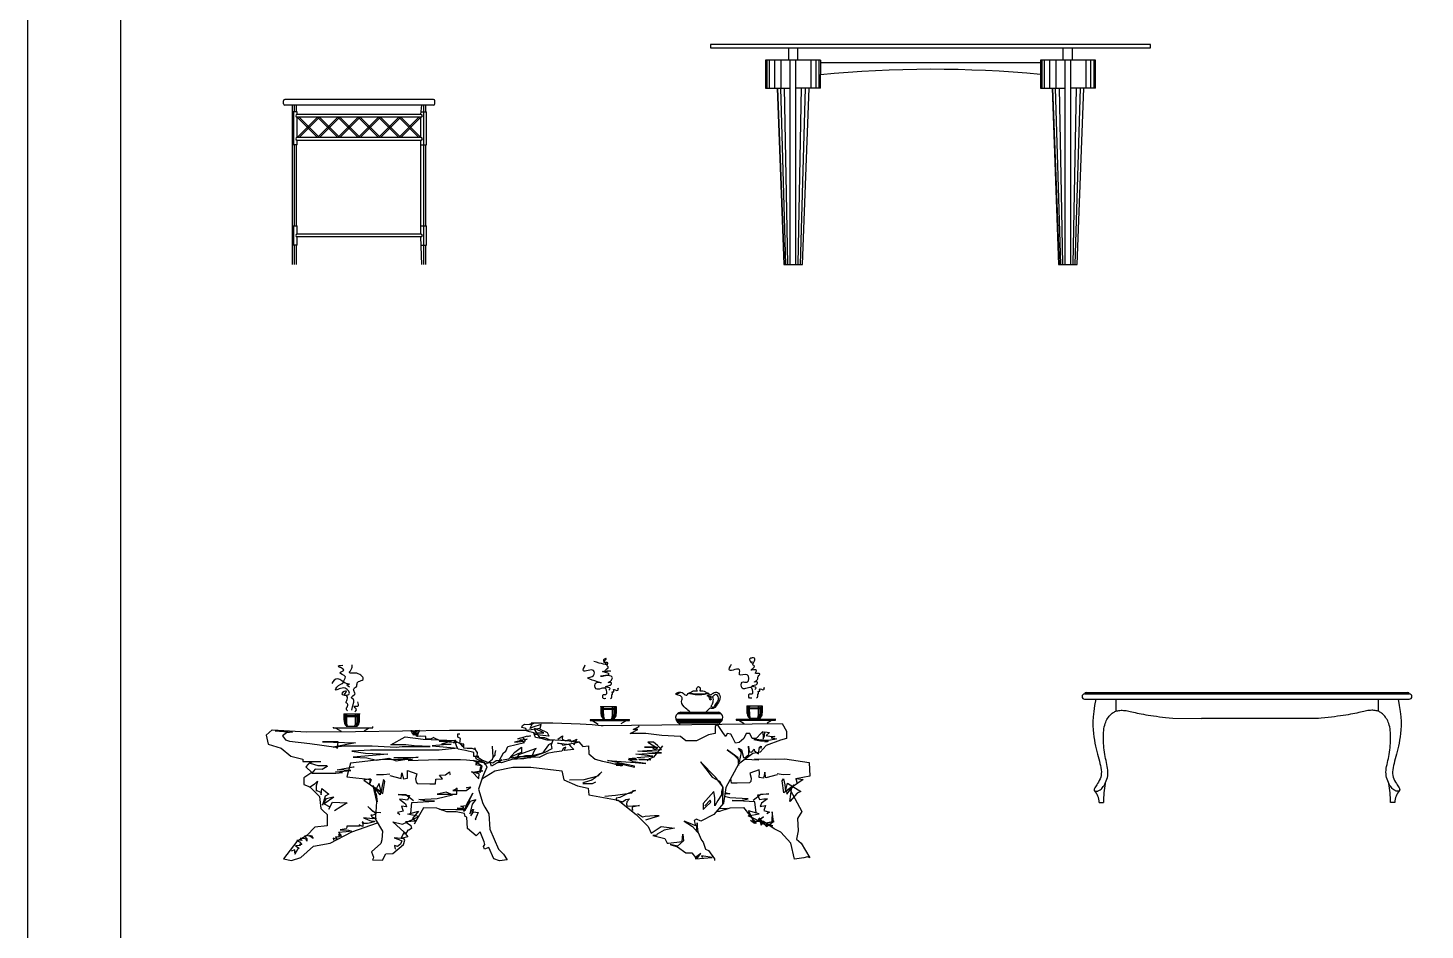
# Model space of a CAD drawing. Header units: inches. Extents: x 10 to 52.5, y 12.2 to 37.
# Drawn here: x 10 to 15.08, y 25.28 to 28.57 of the extents above; entities that cross this region are included whole.
import ezdxf

# ---------------------------------------------------------------- set-up
doc = ezdxf.new("R2010")
doc.units = ezdxf.units.IN
doc.header["$MEASUREMENT"] = 0
for name, color, linetype in [('02', 2, 'Continuous'), ('4', 4, 'Continuous'), ('kadrbm', 4, 'Continuous')]:
    doc.layers.add(name, color=color, linetype=linetype)

# ---------------------------------------------------------------- blocks, each defined once
blk = doc.blocks.new('kadrbm')
at = {"layer": 'kadrbm', "color": 4}
blk.add_lwpolyline([(0, 0), (0, 24.7972), (21, 24.7972), (21, 0), (0, 0)], close=True, dxfattribs=at)
blk.add_lwpolyline([(20.6631, 0.3257), (20.6631, 24.4603), (0.3369, 24.4603), (0.3369, 0.3257), (20.6631, 0.3257)], dxfattribs=at)

msp = doc.modelspace()

# ---------------------------------------------------------------- linework, layer by layer
at = {"layer": '02'}
for p, q in [((12.8021, 28.4489), (12.8021, 28.4936)), ((13.7681, 28.4489), (13.7681, 28.4936)), ((12.6912, 28.3473), (12.6912, 28.4489)), ((12.6993, 28.3473), (12.6993, 28.4489)), ((12.7189, 28.3473), (12.7189, 28.4489)), ((12.7417, 28.3473), (12.7417, 28.4489)), ((12.7751, 27.7056), (12.7751, 28.4489)), ((12.7951, 27.7056), (12.7951, 28.4489)), ((12.8509, 28.3473), (12.8509, 28.4489)), ((12.8688, 28.3473), (12.8688, 28.4489)), ((12.8802, 28.3473), (12.8802, 28.4489)), ((12.8851, 28.4489), (12.8851, 28.3981)), ((13.8851, 28.4489), (13.6851, 28.4489)), ((13.6912, 28.3473), (13.6912, 28.4489)), ((13.6993, 28.3473), (13.6993, 28.4489)), ((13.7189, 28.3473), (13.7189, 28.4489)), ((13.7417, 28.3473), (13.7417, 28.4489)), ((13.7751, 27.7056), (13.7751, 28.4489)), ((13.7951, 27.7056), (13.7951, 28.4489)), ((13.8509, 28.3473), (13.8509, 28.4489)), ((13.8688, 28.3473), (13.8688, 28.4489)), ((13.8802, 28.3473), (13.8802, 28.4489)), ((12.7539, 27.7056), (12.7299, 28.3473)), ((12.7586, 27.7056), (12.7401, 28.3473)), ((12.7661, 27.7062), (12.754, 28.3479)), ((12.8851, 28.3473), (12.7951, 28.3473)), ((12.8041, 27.7062), (12.8162, 28.3479)), ((12.8116, 27.7056), (12.8302, 28.3473)), ((13.7539, 27.7056), (13.7299, 28.3473)), ((13.7586, 27.7056), (13.7401, 28.3473)), ((13.7661, 27.7062), (13.754, 28.3479)), ((13.8851, 28.3473), (13.7951, 28.3473)), ((13.8041, 27.7062), (13.8162, 28.3479)), ((13.8116, 27.7056), (13.8302, 28.3473)), ((10.9686, 28.1412), (10.9686, 28.2612)), ((10.9716, 28.2612), (10.9716, 28.2856)), ((10.9786, 28.2612), (10.9786, 28.2856)), ((10.9816, 28.2512), (10.9816, 28.2612)), ((11.4316, 28.2512), (11.4346, 28.2856)), ((11.4316, 28.2612), (11.4516, 28.2612)), ((11.4416, 27.7056), (11.4416, 28.2856)), ((11.4316, 28.2512), (10.9816, 28.2512)), ((10.9816, 28.1672), (10.9816, 28.2412)), ((11.0554, 28.2412), (10.9816, 28.1674)), ((11.0554, 28.1674), (10.9816, 28.2412)), ((11.4316, 28.2412), (10.9816, 28.2412)), ((11.0627, 28.1674), (10.989, 28.2412)), ((11.0627, 28.2412), (10.989, 28.1674)), ((11.0554, 28.2412), (11.1291, 28.1674)), ((11.0554, 28.1674), (11.1291, 28.2412)), ((11.0627, 28.1674), (11.1365, 28.2412)), ((11.0627, 28.2412), (11.1365, 28.1674)), ((11.2029, 28.2412), (11.1291, 28.1674)), ((11.2029, 28.1674), (11.1291, 28.2412)), ((11.2103, 28.1674), (11.1365, 28.2412)), ((11.2103, 28.2412), (11.1365, 28.1674)), ((11.2029, 28.2412), (11.2767, 28.1674)), ((11.2029, 28.1674), (11.2767, 28.2412)), ((11.2103, 28.1674), (11.284, 28.2412)), ((11.2103, 28.2412), (11.284, 28.1674)), ((11.3504, 28.2412), (11.2767, 28.1674)), ((11.3504, 28.1674), (11.2767, 28.2412)), ((11.3578, 28.1674), (11.284, 28.2412)), ((11.3578, 28.2412), (11.284, 28.1674)), ((11.3504, 28.2412), (11.4242, 28.1674)), ((11.3504, 28.1674), (11.4242, 28.2412)), ((11.3578, 28.1674), (11.4316, 28.2412)), ((11.3578, 28.2412), (11.4316, 28.1674)), ((11.4316, 28.1672), (11.4316, 28.2412)), ((11.4316, 28.1672), (10.9816, 28.1672)), ((10.9816, 28.1412), (10.9816, 28.1572)), ((11.4316, 28.1572), (10.9816, 28.1572)), ((11.4316, 27.8156), (11.4316, 28.1572)), ((10.9716, 27.8456), (10.9716, 28.1412)), ((10.9786, 27.8456), (10.9786, 28.1412)), ((11.4316, 28.1412), (11.4516, 28.1412)), ((10.9686, 27.7756), (10.9686, 27.8456)), ((10.9816, 27.8156), (10.9816, 27.8456)), ((11.4316, 27.8156), (10.9816, 27.8156)), ((11.4316, 27.8056), (10.9816, 27.8056)), ((10.9816, 27.7756), (10.9816, 27.8056)), ((11.4316, 27.8456), (11.4516, 27.8456)), ((11.4346, 27.7056), (11.4316, 27.8056)), ((10.9716, 27.7056), (10.9716, 27.7756)), ((10.9786, 27.7056), (10.9786, 27.7756)), ((11.4316, 27.7756), (11.4516, 27.7756)), ((12.4128, 26.1457), (12.4215, 26.1437)), ((12.4215, 26.1437), (12.4408, 26.1422)), ((12.4408, 26.1422), (12.46, 26.1433)), ((12.46, 26.1433), (12.4699, 26.1451)), ((13.8458, 26.1424), (15.0268, 26.1424)), ((13.8458, 26.1234), (15.0268, 26.1234)), ((13.8508, 26.1474), (15.0218, 26.1474)), ((13.8868, 26.1235), (13.8822, 26.1)), ((13.9587, 26.1234), (13.9587, 26.0789)), ((14.9139, 26.1234), (14.9139, 26.0789)), ((14.9858, 26.1235), (14.9904, 26.1)), ((12.0851, 26.0967), (12.142, 26.0967)), ((12.3731, 26.0745), (12.5166, 26.0745)), ((12.6163, 26.099), (12.6732, 26.099)), ((13.8789, 26.0787), (13.8769, 26.0594)), ((13.8822, 26.1), (13.8789, 26.0787)), ((13.9464, 26.0721), (13.9495, 26.0743)), ((13.9495, 26.0743), (13.9527, 26.0761)), ((13.9527, 26.0761), (13.9559, 26.0778)), ((13.9559, 26.0778), (13.9593, 26.0792)), ((13.9593, 26.0792), (13.9629, 26.0803)), ((13.9629, 26.0803), (13.9665, 26.0813)), ((13.9665, 26.0813), (13.9704, 26.082)), ((13.9704, 26.082), (13.9743, 26.0825)), ((13.9743, 26.0825), (13.9785, 26.0827)), ((13.9785, 26.0827), (13.9827, 26.0828)), ((13.9827, 26.0828), (13.9872, 26.0826)), ((13.9872, 26.0826), (13.9918, 26.0822)), ((13.9918, 26.0822), (13.9965, 26.0815)), ((13.9965, 26.0815), (14.0014, 26.0807)), ((14.0014, 26.0807), (14.0064, 26.0796)), ((14.0064, 26.0796), (14.0118, 26.0784)), ((14.0118, 26.0784), (14.0174, 26.0771)), ((14.0174, 26.0771), (14.0233, 26.0756)), ((14.0233, 26.0756), (14.0296, 26.0742)), ((14.0296, 26.0742), (14.0363, 26.0726)), ((14.0363, 26.0726), (14.0435, 26.0711)), ((14.8363, 26.0726), (14.8291, 26.0711)), ((14.843, 26.0742), (14.8363, 26.0726)), ((14.8493, 26.0756), (14.843, 26.0742)), ((14.8552, 26.0771), (14.8493, 26.0756)), ((14.8608, 26.0784), (14.8552, 26.0771)), ((14.8662, 26.0796), (14.8608, 26.0784)), ((14.8712, 26.0807), (14.8662, 26.0796)), ((14.8761, 26.0815), (14.8712, 26.0807)), ((14.8809, 26.0822), (14.8761, 26.0815)), ((14.8854, 26.0826), (14.8809, 26.0822)), ((14.8899, 26.0828), (14.8854, 26.0826)), ((14.8941, 26.0827), (14.8899, 26.0828)), ((14.8983, 26.0825), (14.8941, 26.0827)), ((14.9022, 26.082), (14.8983, 26.0825)), ((14.9061, 26.0813), (14.9022, 26.082)), ((14.9097, 26.0803), (14.9061, 26.0813)), ((14.9133, 26.0792), (14.9097, 26.0803)), ((14.9167, 26.0778), (14.9133, 26.0792)), ((14.9199, 26.0761), (14.9167, 26.0778)), ((14.9231, 26.0743), (14.9199, 26.0761)), ((14.9262, 26.0721), (14.9231, 26.0743)), ((14.9904, 26.1), (14.9937, 26.0787)), ((14.9937, 26.0787), (14.9957, 26.0594)), ((11.1505, 26.0702), (11.2074, 26.0702)), ((11.1602, 26.0251), (11.1982, 26.0251)), ((11.1602, 26.0251), (11.1602, 26.0222)), ((11.1982, 26.0253), (11.1982, 26.0222)), ((12.0472, 26.0487), (12.1899, 26.0487)), ((12.0948, 26.0516), (12.0948, 26.0487)), ((12.1328, 26.0518), (12.1328, 26.0487)), ((12.359, 26.0507), (12.5283, 26.0507)), ((12.3611, 26.0453), (12.5259, 26.0453)), ((12.3647, 26.0417), (12.5233, 26.0417)), ((12.3664, 26.0715), (12.5206, 26.0715)), ((12.3718, 26.0373), (12.5172, 26.0373)), ((12.3724, 26.037), (12.3724, 26.0313)), ((12.5169, 26.037), (12.5169, 26.0336)), ((12.5785, 26.051), (12.7211, 26.051)), ((12.626, 26.0539), (12.626, 26.051)), ((12.626, 26.0539), (12.664, 26.0539)), ((12.664, 26.0541), (12.664, 26.051)), ((13.876, 26.042), (13.8759, 26.0261)), ((13.8759, 26.0261), (13.8766, 26.0116)), ((13.8769, 26.0594), (13.876, 26.042)), ((13.916, 26.0159), (13.9172, 26.0225)), ((13.9172, 26.0225), (13.9186, 26.0287)), ((13.9186, 26.0287), (13.9204, 26.0345)), ((13.9204, 26.0345), (13.9223, 26.0399)), ((13.9223, 26.0399), (13.9245, 26.0448)), ((13.9245, 26.0448), (13.9269, 26.0494)), ((13.9269, 26.0494), (13.9294, 26.0535)), ((13.9294, 26.0535), (13.9321, 26.0574)), ((13.9321, 26.0574), (13.9348, 26.0609)), ((13.9348, 26.0609), (13.9376, 26.0641)), ((13.9376, 26.0641), (13.9405, 26.0671)), ((13.9405, 26.0671), (13.9434, 26.0697)), ((13.9434, 26.0697), (13.9464, 26.0721)), ((14.0435, 26.0711), (14.0512, 26.0696)), ((14.0512, 26.0696), (14.0593, 26.0682)), ((14.0593, 26.0682), (14.068, 26.0668)), ((14.068, 26.0668), (14.0771, 26.0653)), ((14.0771, 26.0653), (14.0866, 26.0639)), ((14.0866, 26.0639), (14.0966, 26.0625)), ((14.0966, 26.0625), (14.1069, 26.0611)), ((14.1069, 26.0611), (14.1176, 26.0596)), ((14.1176, 26.0596), (14.1288, 26.0582)), ((14.1288, 26.0582), (14.1404, 26.0567)), ((14.1404, 26.0567), (14.1528, 26.0552)), ((14.1528, 26.0552), (14.1661, 26.0538)), ((14.1661, 26.0538), (14.2705, 26.0532)), ((14.6964, 26.0532), (14.2705, 26.0532)), ((14.7065, 26.0538), (14.6964, 26.0532)), ((14.7198, 26.0552), (14.7065, 26.0538)), ((14.7322, 26.0567), (14.7198, 26.0552)), ((14.7438, 26.0582), (14.7322, 26.0567)), ((14.755, 26.0596), (14.7438, 26.0582)), ((14.7657, 26.0611), (14.755, 26.0596)), ((14.7761, 26.0625), (14.7657, 26.0611)), ((14.786, 26.0639), (14.7761, 26.0625)), ((14.7955, 26.0653), (14.786, 26.0639)), ((14.8046, 26.0668), (14.7955, 26.0653)), ((14.8133, 26.0682), (14.8046, 26.0668)), ((14.8214, 26.0696), (14.8133, 26.0682)), ((14.8291, 26.0711), (14.8214, 26.0696)), ((14.9292, 26.0697), (14.9262, 26.0721)), ((14.9321, 26.0671), (14.9292, 26.0697)), ((14.935, 26.0641), (14.9321, 26.0671)), ((14.9378, 26.0609), (14.935, 26.0641)), ((14.9405, 26.0574), (14.9378, 26.0609)), ((14.9432, 26.0535), (14.9405, 26.0574)), ((14.9457, 26.0494), (14.9432, 26.0535)), ((14.9481, 26.0448), (14.9457, 26.0494)), ((14.9503, 26.0399), (14.9481, 26.0448)), ((14.9523, 26.0345), (14.9503, 26.0399)), ((14.954, 26.0287), (14.9523, 26.0345)), ((14.9554, 26.0225), (14.954, 26.0287)), ((14.9566, 26.0159), (14.9554, 26.0225)), ((14.9957, 26.0594), (14.9966, 26.042)), ((14.9967, 26.0261), (14.996, 26.0116)), ((14.9966, 26.042), (14.9967, 26.0261)), ((13.8766, 26.0116), (13.8778, 25.9982)), ((13.8778, 25.9982), (13.8794, 25.9857)), ((13.8794, 25.9857), (13.8812, 25.974)), ((13.8812, 25.974), (13.8832, 25.9629)), ((13.9138, 25.9864), (13.914, 25.9941)), ((13.9138, 25.9785), (13.9138, 25.9864)), ((13.914, 25.9705), (13.9138, 25.9785)), ((13.914, 25.9941), (13.9145, 26.0017)), ((13.9145, 26.0017), (13.9151, 26.0089)), ((13.9151, 26.0089), (13.916, 26.0159)), ((14.9575, 26.0089), (14.9566, 26.0159)), ((14.9581, 26.0017), (14.9575, 26.0089)), ((14.9586, 25.9941), (14.9581, 26.0017)), ((14.9588, 25.9864), (14.9586, 25.9941)), ((14.9586, 25.9705), (14.9588, 25.9785)), ((14.9588, 25.9785), (14.9588, 25.9864)), ((14.9914, 25.974), (14.9894, 25.9629)), ((14.9932, 25.9857), (14.9914, 25.974)), ((14.9948, 25.9982), (14.9932, 25.9857)), ((14.996, 26.0116), (14.9948, 25.9982)), ((13.8832, 25.9629), (13.8854, 25.9524)), ((13.8854, 25.9524), (13.8876, 25.9423)), ((13.8876, 25.9423), (13.8899, 25.9328)), ((13.8899, 25.9328), (13.8923, 25.9236)), ((13.8923, 25.9236), (13.8947, 25.9147)), ((13.9144, 25.9625), (13.914, 25.9705)), ((13.915, 25.9544), (13.9144, 25.9625)), ((13.9158, 25.9464), (13.915, 25.9544)), ((13.9167, 25.9383), (13.9158, 25.9464)), ((13.9177, 25.9304), (13.9167, 25.9383)), ((13.919, 25.9225), (13.9177, 25.9304)), ((13.9203, 25.9147), (13.919, 25.9225)), ((14.9523, 25.9147), (14.9536, 25.9225)), ((14.9536, 25.9225), (14.9549, 25.9304)), ((14.9549, 25.9304), (14.9559, 25.9383)), ((14.9559, 25.9383), (14.9569, 25.9464)), ((14.9569, 25.9464), (14.9576, 25.9544)), ((14.9576, 25.9544), (14.9582, 25.9625)), ((14.9582, 25.9625), (14.9586, 25.9705)), ((14.9803, 25.9236), (14.9779, 25.9147)), ((14.9827, 25.9328), (14.9803, 25.9236)), ((14.985, 25.9423), (14.9827, 25.9328)), ((14.9872, 25.9524), (14.985, 25.9423)), ((14.9894, 25.9629), (14.9872, 25.9524)), ((13.8947, 25.9147), (13.897, 25.9062)), ((13.897, 25.9062), (13.8993, 25.8978)), ((13.8993, 25.8978), (13.9014, 25.8896)), ((13.9014, 25.8896), (13.9033, 25.8817)), ((13.9033, 25.8817), (13.9049, 25.874)), ((13.9049, 25.874), (13.906, 25.8665)), ((13.9218, 25.9072), (13.9203, 25.9147)), ((13.9235, 25.8997), (13.9218, 25.9072)), ((13.9251, 25.8925), (13.9235, 25.8997)), ((13.9267, 25.8854), (13.9251, 25.8925)), ((13.9282, 25.8784), (13.9267, 25.8854)), ((13.9294, 25.8716), (13.9282, 25.8784)), ((13.9302, 25.8648), (13.9294, 25.8716)), ((14.9424, 25.8648), (14.9432, 25.8716)), ((14.9432, 25.8716), (14.9444, 25.8784)), ((14.9444, 25.8784), (14.9459, 25.8854)), ((14.9459, 25.8854), (14.9475, 25.8925)), ((14.9475, 25.8925), (14.9491, 25.8997)), ((14.9491, 25.8997), (14.9508, 25.9072)), ((14.9508, 25.9072), (14.9523, 25.9147)), ((14.9677, 25.874), (14.9666, 25.8665)), ((14.9693, 25.8817), (14.9677, 25.874)), ((14.9712, 25.8896), (14.9693, 25.8817)), ((14.9733, 25.8978), (14.9712, 25.8896)), ((14.9756, 25.9062), (14.9733, 25.8978)), ((14.9779, 25.9147), (14.9756, 25.9062)), ((13.8961, 25.8216), (13.893, 25.8166)), ((13.8991, 25.8271), (13.8961, 25.8216)), ((13.9018, 25.8329), (13.8991, 25.8271)), ((13.9041, 25.8391), (13.9018, 25.8329)), ((13.9056, 25.8456), (13.9041, 25.8391)), ((13.9064, 25.8523), (13.9056, 25.8456)), ((13.906, 25.8665), (13.9065, 25.8593)), ((13.9065, 25.8593), (13.9064, 25.8523)), ((13.9193, 25.8144), (13.922, 25.8198)), ((13.922, 25.8198), (13.9244, 25.8256)), ((13.9244, 25.8256), (13.9266, 25.8318)), ((13.9266, 25.8318), (13.9284, 25.8382)), ((13.9284, 25.8382), (13.9297, 25.8447)), ((13.9297, 25.8447), (13.9304, 25.8514)), ((13.9306, 25.858), (13.9302, 25.8648)), ((13.9304, 25.8514), (13.9306, 25.858)), ((14.942, 25.858), (14.9424, 25.8648)), ((14.9422, 25.8514), (14.942, 25.858)), ((14.9429, 25.8447), (14.9422, 25.8514)), ((14.9442, 25.8382), (14.9429, 25.8447)), ((14.946, 25.8318), (14.9442, 25.8382)), ((14.9482, 25.8256), (14.946, 25.8318)), ((14.9506, 25.8198), (14.9482, 25.8256)), ((14.9533, 25.8144), (14.9506, 25.8198)), ((14.9666, 25.8665), (14.9661, 25.8593)), ((14.9661, 25.8593), (14.9662, 25.8523)), ((14.9662, 25.8523), (14.967, 25.8456)), ((14.967, 25.8456), (14.9686, 25.8391)), ((14.9686, 25.8391), (14.9708, 25.8329)), ((14.9708, 25.8329), (14.9735, 25.8271)), ((14.9735, 25.8271), (14.9765, 25.8216)), ((14.9765, 25.8216), (14.9796, 25.8166)), ((13.881, 25.7962), (13.8806, 25.7944)), ((13.8806, 25.7944), (13.8806, 25.793)), ((13.8806, 25.793), (13.8809, 25.7918)), ((13.8809, 25.7918), (13.8815, 25.7908)), ((13.8817, 25.7984), (13.881, 25.7962)), ((13.8815, 25.7908), (13.8822, 25.79)), ((13.883, 25.8011), (13.8817, 25.7984)), ((13.8822, 25.79), (13.8831, 25.7893)), ((13.8848, 25.8042), (13.883, 25.8011)), ((13.8831, 25.7893), (13.8841, 25.7887)), ((13.8841, 25.7887), (13.8853, 25.7883)), ((13.8872, 25.8078), (13.8848, 25.8042)), ((13.8853, 25.7883), (13.8866, 25.788)), ((13.8866, 25.788), (13.8881, 25.7879)), ((13.89, 25.812), (13.8872, 25.8078)), ((13.8881, 25.7879), (13.8897, 25.788)), ((13.8897, 25.788), (13.8915, 25.7883)), ((13.893, 25.8166), (13.89, 25.812)), ((13.8915, 25.7883), (13.8934, 25.7888)), ((13.8934, 25.7888), (13.8955, 25.7895)), ((13.8955, 25.7895), (13.8978, 25.7905)), ((13.8978, 25.7905), (13.9002, 25.7918)), ((13.9002, 25.7918), (13.9027, 25.7935)), ((13.9027, 25.7935), (13.9053, 25.7957)), ((13.9053, 25.7957), (13.908, 25.7983)), ((13.908, 25.7983), (13.9108, 25.8014)), ((13.9108, 25.8014), (13.9136, 25.8052)), ((13.9136, 25.8052), (13.9165, 25.8095)), ((13.9165, 25.8095), (13.9193, 25.8144)), ((14.9561, 25.8095), (14.9533, 25.8144)), ((14.959, 25.8052), (14.9561, 25.8095)), ((14.9618, 25.8014), (14.959, 25.8052)), ((14.9646, 25.7983), (14.9618, 25.8014)), ((14.9673, 25.7957), (14.9646, 25.7983)), ((14.9699, 25.7935), (14.9673, 25.7957)), ((14.9724, 25.7918), (14.9699, 25.7935)), ((14.9748, 25.7905), (14.9724, 25.7918)), ((14.9771, 25.7895), (14.9748, 25.7905)), ((14.9792, 25.7888), (14.9771, 25.7895)), ((14.9811, 25.7883), (14.9792, 25.7888)), ((14.9796, 25.8166), (14.9826, 25.812)), ((14.9829, 25.788), (14.9811, 25.7883)), ((14.9826, 25.812), (14.9854, 25.8078)), ((14.9845, 25.7879), (14.9829, 25.788)), ((14.986, 25.788), (14.9845, 25.7879)), ((14.9854, 25.8078), (14.9878, 25.8042)), ((14.9873, 25.7883), (14.986, 25.788)), ((14.9885, 25.7887), (14.9873, 25.7883)), ((14.9878, 25.8042), (14.9896, 25.8011)), ((14.9895, 25.7893), (14.9885, 25.7887)), ((14.9904, 25.79), (14.9895, 25.7893)), ((14.9896, 25.8011), (14.9909, 25.7984)), ((14.9911, 25.7908), (14.9904, 25.79)), ((14.9909, 25.7984), (14.9916, 25.7962)), ((14.9917, 25.7918), (14.9911, 25.7908)), ((14.9916, 25.7962), (14.992, 25.7944)), ((14.992, 25.793), (14.9917, 25.7918)), ((14.992, 25.7944), (14.992, 25.793)), ((13.8984, 25.7474), (13.9143, 25.7474)), ((14.9742, 25.7474), (14.9583, 25.7474))]:
    msp.add_line(p, q, dxfattribs=at)
for points in [[(12.476, 26.1377), (12.4816, 26.136), (12.4849, 26.1324), (12.4857, 26.1285), (12.4806, 26.1275), (12.4787, 26.1324), (12.4729, 26.136), (12.4767, 26.1377)], [(12.4813, 26.1249), (12.4847, 26.1254), (12.4869, 26.1246), (12.4869, 26.1215), (12.4837, 26.12), (12.4813, 26.1242)], [(12.3766, 26.0758), (12.5146, 26.0758)], [(11.1121, 26.0217), (11.1121, 26.0186), (11.2558, 26.0186), (11.2558, 26.0233)], [(12.0467, 26.0482), (12.0467, 26.0451), (12.1904, 26.0451), (12.1904, 26.0497)], [(12.057, 26.0446), (12.076, 26.0328)], [(12.175, 26.0436), (12.1591, 26.0333)], [(12.5779, 26.0505), (12.5779, 26.0474), (12.7217, 26.0474), (12.7217, 26.052)], [(12.5882, 26.0469), (12.6072, 26.0351)], [(12.7063, 26.0459), (12.6903, 26.0356)], [(10.8899, 26.0112), (10.868, 25.992), (10.8762, 25.9592), (10.9227, 25.9455), (10.9583, 25.9154), (11.0021, 25.9045), (11.0021, 25.8963), (11.0678, 25.8963)], [(11.1224, 26.0181), (11.1414, 26.0063)], [(11.2404, 26.0171), (11.2245, 26.0068)], [(12.6484, 25.9778), (12.6713, 26.0022), (12.6745, 26.0055), (12.6762, 25.9794), (12.6811, 25.9892), (12.6827, 26.0038), (12.699, 26.0022), (12.6876, 25.9908), (12.7071, 25.9876), (12.7186, 25.9876), (12.7055, 25.9827), (12.7251, 25.9794), (12.7169, 25.9761), (12.6957, 25.9729), (12.6419, 25.9761), (12.6664, 25.9713), (12.6957, 25.9713), (12.6908, 25.968), (12.6827, 25.9664)], [(12.3103, 25.9535), (12.2774, 25.9121), (12.2624, 25.9057), (12.2538, 25.8992)], [(11.0295, 25.8963), (11.013, 25.8772), (11.0349, 25.8566), (11.0048, 25.8375), (11.0048, 25.8129), (11.0267, 25.8047), (11.0623, 25.7691), (11.0678, 25.7254), (11.076, 25.7172), (11.0897, 25.7035), (11.0897, 25.6625), (11.0459, 25.657), (11.0158, 25.6269), (10.9802, 25.6051), (10.9309, 25.5422), (10.961, 25.5367), (10.9939, 25.5476), (11.0404, 25.5886), (11.1006, 25.5996), (11.18, 25.6406), (11.2739, 25.6728)], [(11.4003, 25.9041), (11.3243, 25.9026), (11.2902, 25.9041), (11.1755, 25.8902), (11.1615, 25.8406), (11.2499, 25.8313), (11.2453, 25.8158), (11.2484, 25.8329), (11.2236, 25.8282), (11.2933, 25.7802), (11.2995, 25.8236), (11.2949, 25.8313), (11.2902, 25.8096), (11.2871, 25.7864), (11.2794, 25.8158), (11.2608, 25.7848), (11.2685, 25.7786), (11.2716, 25.7492), (11.2639, 25.8019), (11.284, 25.7879), (11.2825, 25.7755), (11.2561, 25.8096), (11.2701, 25.7508), (11.267, 25.712), (11.2654, 25.6872), (11.2918, 25.6423), (11.2887, 25.6113), (11.2856, 25.5974), (11.2515, 25.5679), (11.2592, 25.5478), (11.2577, 25.5431), (11.2546, 25.5385), (11.2918, 25.5369), (11.3042, 25.5602), (11.329, 25.5617), (11.3677, 25.5943), (11.3724, 25.6098), (11.3693, 25.616), (11.36, 25.616), (11.3709, 25.6392), (11.329, 25.6764), (11.3646, 25.6686), (11.4236, 25.6965), (11.3833, 25.7043), (11.422, 25.7151), (11.4003, 25.6888), (11.4143, 25.6795), (11.3755, 25.6764), (11.3941, 25.664), (11.3972, 25.6531), (11.3879, 25.6469), (11.3833, 25.6469), (11.3755, 25.6315), (11.3709, 25.6392), (11.3833, 25.6222), (11.36, 25.616), (11.3336, 25.6191), (11.3507, 25.6129), (11.3615, 25.6082), (11.3569, 25.5958), (11.346, 25.5865), (11.3352, 25.5912), (11.3367, 25.5819), (11.3383, 25.5772)], [(11.3848, 25.8995), (11.4949, 25.9041), (11.5755, 25.9041), (11.5972, 25.9026), (11.6453, 25.8979), (11.6468, 25.8979), (11.6298, 25.8855), (11.6515, 25.8824), (11.6468, 25.8731), (11.6453, 25.8623), (11.6561, 25.8623), (11.6205, 25.8561), (11.6391, 25.836), (11.6422, 25.8344), (11.6437, 25.8515), (11.6158, 25.8592), (11.6484, 25.8577), (11.6546, 25.8793), (11.622, 25.8995), (11.6639, 25.8917), (11.6716, 25.8762), (11.6592, 25.8484), (11.6546, 25.836), (11.6406, 25.7957), (11.6561, 25.743), (11.6639, 25.7306), (11.6778, 25.7058), (11.6825, 25.65), (11.7135, 25.5772), (11.7321, 25.5586), (11.7445, 25.5385), (11.7166, 25.5354), (11.6964, 25.5416), (11.6778, 25.5834), (11.6623, 25.5772), (11.6592, 25.5865), (11.6639, 25.5943), (11.6608, 25.6036), (11.6468, 25.6408), (11.6329, 25.6253), (11.6003, 25.6531), (11.5988, 25.6934), (11.5926, 25.6965), (11.5895, 25.7074), (11.56, 25.7136), (11.5259, 25.7136), (11.4995, 25.7229), (11.5585, 25.7213), (11.5895, 25.7213), (11.5631, 25.726), (11.5833, 25.726), (11.5879, 25.7291), (11.5771, 25.7337), (11.5957, 25.7368), (11.6205, 25.7817), (11.5864, 25.7151), (11.5926, 25.7198), (11.6112, 25.7523), (11.6313, 25.7585), (11.6174, 25.7415), (11.6096, 25.7058), (11.6174, 25.7213), (11.622, 25.7213), (11.6127, 25.6981), (11.622, 25.7136), (11.6391, 25.7105), (11.6282, 25.6857), (11.6329, 25.6872)], [(12.2148, 25.906), (12.1881, 25.9078), (12.2105, 25.9101)], [(12.66, 25.9016), (12.6097, 25.9037)], [(12.6445, 25.9063), (12.7205, 25.9047), (12.7546, 25.9063), (12.8442, 25.8923), (12.8464, 25.8427), (12.7949, 25.8334), (12.7996, 25.818), (12.7965, 25.835), (12.8213, 25.8304), (12.7515, 25.7823), (12.7453, 25.8257), (12.7499, 25.8334), (12.7546, 25.8118), (12.7577, 25.7885), (12.7654, 25.818), (12.8129, 25.787), (12.7995, 25.7808), (12.7732, 25.7513), (12.781, 25.804), (12.7608, 25.7901), (12.7623, 25.7777), (12.7887, 25.8118), (12.7747, 25.7939), (12.8174, 25.7142), (12.8017, 25.6894), (12.8039, 25.6444), (12.7972, 25.6134), (12.8151, 25.5995), (12.8464, 25.5453), (12.8375, 25.5499), (12.8241, 25.5453), (12.7903, 25.5406), (12.7771, 25.5995), (12.7406, 25.6397), (12.7158, 25.6509), (12.6771, 25.6777), (12.6724, 25.6785), (12.6755, 25.6708), (12.6848, 25.6665), (12.674, 25.6708), (12.7158, 25.6785), (12.6802, 25.6708), (12.6213, 25.6987), (12.6616, 25.7064), (12.6228, 25.7173), (12.6445, 25.6708), (12.6306, 25.6816), (12.6693, 25.6785), (12.6507, 25.6785), (12.6771, 25.6956), (12.6569, 25.6785), (12.6616, 25.6889), (12.6693, 25.6643), (12.674, 25.6708), (12.6616, 25.6911), (12.6848, 25.6665), (12.7112, 25.662), (12.6941, 25.6688), (12.6833, 25.6643), (12.6879, 25.6598), (12.7145, 25.6777), (12.7096, 25.7134), (12.7081, 25.6777), (12.7065, 25.6777)], [(11.3182, 25.8504), (11.2955, 25.8473), (11.2698, 25.8483)], [(11.3182, 25.8453), (11.3593, 25.835), (11.3624, 25.8555), (11.3676, 25.8339), (11.383, 25.836), (11.382, 25.8535), (11.383, 25.8638), (11.417, 25.8514), (11.4118, 25.8339), (11.4139, 25.8216), (11.418, 25.8165), (11.4633, 25.8154), (11.4839, 25.8154), (11.486, 25.8319), (11.5096, 25.8329), (11.4993, 25.8463), (11.521, 25.8483), (11.5354, 25.8586), (11.5364, 25.8494), (11.5385, 25.8504)], [(12.7267, 25.8525), (12.7493, 25.8495), (12.775, 25.8505)], [(11.5073, 25.7198), (11.4887, 25.726), (11.4406, 25.7275), (11.4065, 25.6686)], [(12.5068, 25.7157), (12.5189, 25.7157), (12.5453, 25.725), (12.5142, 25.7242)], [(12.5375, 25.7219), (12.5561, 25.7281), (12.6042, 25.7296), (12.6507, 25.6708)], [(12.4325, 25.645), (12.4375, 25.6493)]]:
    msp.add_lwpolyline(points, dxfattribs=at)
for centre, radius, start, end in [((10.9816, 28.2462), 0.005, 90, 270), ((11.4316, 28.2462), 0.005, 270, 90), ((10.9816, 28.1622), 0.005, 90, 270), ((11.4316, 28.1622), 0.005, 270, 90), ((10.9816, 27.8106), 0.005, 90, 270), ((11.4316, 27.8106), 0.005, 270, 90), ((13.8458, 26.1329), 0.0095, 90, 270), ((13.8508, 26.1424), 0.005, 90, 180), ((15.0218, 26.1424), 0.005, 0, 90), ((15.0268, 26.1329), 0.0095, 270, 90), ((12.3779, 26.0556), 0.0202, 93.5768, 251.02), ((12.5081, 26.0555), 0.0213, 296.9834, 72.2943), ((13.8311, 25.7462), 0.0673, 1.0389, 41.4303), ((14.2975, 25.7486), 0.3832, 169.7625, 180.1794), ((14.5751, 25.7486), 0.3832, 359.8206, 10.2375), ((15.0415, 25.7462), 0.0673, 138.5697, 178.9611)]:
    msp.add_arc(centre, radius, start, end, dxfattribs=at)
at = {"layer": '02', "end_tangent": (0.966123, 0.258084)}
msp.add_spline([(11.1723, 26.1664), (11.1633, 26.1761), (11.1716, 26.1775), (11.1509, 26.1857), (11.1564, 26.205), (11.1364, 26.2195), (11.1509, 26.2292), (11.1302, 26.243), (11.1468, 26.2471)], degree=3, dxfattribs=at)
at = {"layer": '02'}
for points in [[(11.18, 26.083), (11.1862, 26.1092), (11.1855, 26.1223), (11.1786, 26.1285), (11.1917, 26.143), (11.1869, 26.1548), (11.1897, 26.1644), (11.1966, 26.1686), (11.2, 26.1823), (11.2048, 26.1872), (11.2207, 26.1949), (11.198, 26.2175), (11.171, 26.2203), (11.18, 26.2362), (11.1807, 26.2479)], [(12.1039, 26.1252), (12.0955, 26.1252), (12.0955, 26.1404), (12.1039, 26.1404), (12.1039, 26.1607), (12.0689, 26.1607), (12.0689, 26.1832), (12.087, 26.1832), (12.0384, 26.201), (12.0593, 26.2097), (12.0593, 26.2272), (12.0227, 26.2261), (12.0294, 26.2487)], [(12.1146, 26.1556), (12.1197, 26.1624), (12.1028, 26.1675), (12.118, 26.1737), (12.1231, 26.1765), (12.1248, 26.1832), (12.1135, 26.1832), (12.1242, 26.1928), (12.1271, 26.2035), (12.0849, 26.2064), (12.1163, 26.2154), (12.0916, 26.2245), (12.1209, 26.2255), (12.1011, 26.2261), (12.113, 26.2413), (12.1084, 26.2447), (12.1113, 26.256), (12.097, 26.2577), (12.1056, 26.2712), (12.096, 26.2661), (12.1039, 26.2537), (12.0607, 26.2607)], [(12.6351, 26.1275), (12.6267, 26.1275), (12.6267, 26.1427), (12.6351, 26.1427), (12.6351, 26.163), (12.6002, 26.163), (12.6002, 26.1856), (12.6182, 26.1856), (12.6182, 26.2121), (12.5906, 26.2121), (12.5906, 26.2295), (12.5539, 26.2284), (12.5607, 26.251)], [(12.6459, 26.1579), (12.6509, 26.1647), (12.634, 26.1698), (12.6493, 26.176), (12.6543, 26.1788), (12.656, 26.1856), (12.6447, 26.1856), (12.6555, 26.1951), (12.6583, 26.2058), (12.6645, 26.216), (12.6476, 26.2177), (12.6521, 26.2261), (12.6521, 26.2278), (12.6323, 26.2284), (12.6442, 26.2436), (12.6397, 26.247), (12.6425, 26.2583), (12.6447, 26.2729), (12.6368, 26.2735), (12.6272, 26.2684), (12.6351, 26.256), (12.6357, 26.2611)], [(11.1641, 26.0803), (11.1607, 26.092), (11.1627, 26.0947), (11.1641, 26.1065), (11.1593, 26.1099), (11.1614, 26.1182), (11.1621, 26.1341), (11.1524, 26.1417), (11.1558, 26.1444), (11.16, 26.152), (11.1433, 26.1441), (11.1687, 26.1403), (11.156, 26.1631), (11.1211, 26.1568), (11.1395, 26.1784), (11.149, 26.1822), (11.1293, 26.1968), (11.1071, 26.1803)], [(12.1209, 26.1263), (12.1259, 26.1319), (12.1259, 26.1398), (12.1282, 26.141), (12.1271, 26.1494), (12.1327, 26.15), (12.1316, 26.1579), (12.1479, 26.1562), (12.1485, 26.1596), (12.1474, 26.1618), (12.1513, 26.1629)], [(12.4108, 26.0761), (12.3943, 26.0904), (12.3798, 26.1149), (12.381, 26.1311), (12.3588, 26.1429), (12.363, 26.1461), (12.3694, 26.1482), (12.3853, 26.145), (12.3991, 26.1376), (12.4039, 26.1434), (12.4174, 26.1422), (12.4288, 26.1408), (12.4482, 26.1403), (12.4675, 26.1426), (12.4758, 26.1432), (12.4857, 26.1394), (12.4948, 26.1452), (12.5102, 26.1476), (12.5194, 26.1319), (12.5094, 26.1047), (12.489, 26.0892), (12.4858, 26.0903), (12.4841, 26.0911), (12.4782, 26.0864), (12.4682, 26.0756)], [(12.3587, 26.1424), (12.3659, 26.1437), (12.3741, 26.1474)], [(12.4065, 26.1451), (12.4072, 26.1463), (12.4109, 26.1471), (12.4161, 26.1498), (12.4334, 26.1534), (12.4369, 26.1536), (12.4363, 26.1545), (12.4358, 26.1654), (12.4414, 26.1689), (12.4469, 26.1641), (12.4456, 26.1542), (12.4454, 26.1532), (12.4463, 26.1529), (12.4487, 26.1536), (12.4567, 26.1532), (12.4667, 26.1502), (12.4727, 26.1462), (12.4759, 26.1451), (12.4761, 26.144), (12.4752, 26.1431)], [(12.4896, 26.1316), (12.4958, 26.1358), (12.5029, 26.1413), (12.513, 26.1277), (12.5009, 26.1014), (12.4919, 26.0933), (12.487, 26.0979), (12.4869, 26.0965), (12.4885, 26.1002), (12.4909, 26.1042), (12.4948, 26.1167), (12.4945, 26.1274), (12.4912, 26.133)], [(12.6521, 26.1286), (12.6572, 26.1342), (12.6572, 26.1421), (12.6594, 26.1433), (12.6583, 26.1517), (12.6639, 26.1523), (12.6628, 26.1602), (12.6792, 26.1585), (12.6797, 26.1619), (12.6786, 26.1641), (12.6825, 26.1653)], [(11.1904, 26.0775), (11.1966, 26.0844), (11.1897, 26.0975), (11.2014, 26.0982), (11.2014, 26.1141)], [(12.0851, 26.0967), (12.0861, 26.0762), (12.0892, 26.0588), (12.0948, 26.0516)], [(12.0878, 26.0967), (12.0882, 26.0811), (12.0898, 26.062), (12.0943, 26.0541), (12.0956, 26.0523)], [(12.0907, 26.0941), (12.0911, 26.0703), (12.0921, 26.0634), (12.0969, 26.0523)], [(12.0948, 26.0949), (12.0948, 26.0732), (12.0958, 26.062), (12.0982, 26.0523)], [(12.1265, 26.0955), (12.127, 26.0796), (12.1266, 26.0613), (12.1253, 26.0544), (12.1239, 26.0517)], [(12.1323, 26.0962), (12.1326, 26.0682), (12.1318, 26.0608), (12.1297, 26.0546), (12.1279, 26.0519)], [(12.1372, 26.0958), (12.1374, 26.0745), (12.1372, 26.0668), (12.1361, 26.0607), (12.1331, 26.0559), (12.1297, 26.0517)], [(12.1403, 26.0958), (12.14, 26.0763), (12.139, 26.0639), (12.1332, 26.0538), (12.1313, 26.0515)], [(12.142, 26.097), (12.1412, 26.0765), (12.1384, 26.059), (12.1328, 26.0518)], [(12.6163, 26.099), (12.6173, 26.0785), (12.6204, 26.0611), (12.626, 26.0539)], [(12.619, 26.099), (12.6195, 26.0834), (12.6211, 26.0643), (12.6256, 26.0564), (12.6268, 26.0546)], [(12.6219, 26.0964), (12.6224, 26.0726), (12.6233, 26.0657), (12.6281, 26.0546)], [(12.626, 26.0972), (12.626, 26.0755), (12.627, 26.0643), (12.6294, 26.0546)], [(12.6577, 26.0978), (12.6582, 26.0819), (12.6578, 26.0636), (12.6566, 26.0567), (12.6551, 26.054)], [(12.6635, 26.0985), (12.6638, 26.0705), (12.663, 26.0632), (12.6609, 26.0569), (12.6591, 26.0542)], [(12.6684, 26.0981), (12.6686, 26.0768), (12.6684, 26.0691), (12.6673, 26.063), (12.6643, 26.0582), (12.6609, 26.054)], [(12.6715, 26.0981), (12.6712, 26.0786), (12.6702, 26.0662), (12.6644, 26.0561), (12.6625, 26.0538)], [(12.6732, 26.0993), (12.6725, 26.0788), (12.6696, 26.0613), (12.664, 26.0541)], [(11.1505, 26.0702), (11.1515, 26.0497), (11.1546, 26.0323), (11.1602, 26.0251)], [(11.1532, 26.0702), (11.1536, 26.0546), (11.1552, 26.0355), (11.1597, 26.0276), (11.161, 26.0259)], [(11.156, 26.0676), (11.1565, 26.0439), (11.1575, 26.037), (11.1623, 26.0259)], [(11.1602, 26.0684), (11.1602, 26.0467), (11.1612, 26.0355), (11.1636, 26.0259)], [(11.1919, 26.0691), (11.1923, 26.0532), (11.192, 26.0349), (11.1907, 26.028), (11.1893, 26.0252)], [(11.1976, 26.0697), (11.198, 26.0418), (11.1972, 26.0344), (11.1951, 26.0281), (11.1933, 26.0254)], [(11.2026, 26.0694), (11.2028, 26.048), (11.2026, 26.0403), (11.2015, 26.0342), (11.1985, 26.0294), (11.1951, 26.0252)], [(11.2057, 26.0694), (11.2054, 26.0498), (11.2044, 26.0374), (11.1986, 26.0273), (11.1967, 26.0251)], [(11.2074, 26.0706), (11.2066, 26.05), (11.2038, 26.0326), (11.1982, 26.0253)]]:
    msp.add_spline(points, degree=3, dxfattribs=at)
at = {"layer": '4'}
for p, q in [((12.8851, 28.4405), (13.6851, 28.4405)), ((10.9316, 28.2906), (10.9316, 28.3006)), ((11.4766, 28.3056), (10.9366, 28.3056)), ((11.4766, 28.2856), (10.9366, 28.2856)), ((10.9816, 28.2612), (10.9616, 28.2612)), ((10.9646, 27.7056), (10.9646, 28.2856)), ((11.4486, 28.2612), (11.4486, 28.2856)), ((11.4516, 28.1412), (11.4516, 28.2612)), ((11.4816, 28.2906), (11.4816, 28.3006)), ((10.9816, 28.1412), (10.9616, 28.1412)), ((11.4486, 27.8456), (11.4486, 28.1412)), ((10.9616, 27.8456), (10.9816, 27.8456)), ((11.4516, 27.7756), (11.4516, 27.8456)), ((10.9816, 27.7756), (10.9616, 27.7756)), ((11.4486, 27.7056), (11.4486, 27.7756)), ((12.0854, 26.0901), (12.1417, 26.0899)), ((12.0856, 26.087), (12.1416, 26.087)), ((12.6167, 26.0924), (12.6729, 26.0922)), ((12.6168, 26.0893), (12.6728, 26.0893)), ((11.1508, 26.0636), (11.2071, 26.0635)), ((11.151, 26.0605), (11.207, 26.0605))]:
    msp.add_line(p, q, dxfattribs=at)
for points in [[(14.0851, 28.4936), (14.0851, 28.5056), (12.4851, 28.5056), (12.4851, 28.4936), (14.0851, 28.4936)], [(12.7681, 28.4936), (12.7681, 28.4489)], [(13.8021, 28.4489), (13.8021, 28.4936)], [(12.8851, 28.4489), (12.6851, 28.4489), (12.6851, 28.3473), (12.7751, 28.3473)], [(13.6851, 28.4489), (13.6851, 28.3473), (13.7751, 28.3473)], [(13.8851, 28.3473), (13.8851, 28.4489)], [(12.7271, 28.3473), (12.7511, 27.7056), (12.8191, 27.7056), (12.8431, 28.3473)], [(13.7271, 28.3473), (13.7511, 27.7056), (13.8191, 27.7056), (13.8431, 28.3473)], [(10.8916, 26.0119), (11.0153, 26.0041), (11.1937, 26.0056), (11.5349, 26.0103), (11.8151, 26.0103), (11.8652, 26.0182), (11.8683, 26.0307), (11.8386, 26.0213), (11.8292, 26.0166), (11.8308, 26.0229), (11.8386, 26.0369), (11.9106, 26.0369), (12.0107, 26.0338), (12.0546, 26.0307), (12.0874, 26.0275), (12.0937, 26.0275)], [(11.9068, 25.9583), (11.912, 25.9735), (11.8901, 25.9735), (11.8687, 25.9802), (11.8487, 25.984), (11.8439, 25.993), (11.8415, 26.0011), (11.8168, 26.0068), (11.8134, 26.0168), (11.7987, 26.0206), (11.8006, 26.0278), (11.8082, 26.0321), (11.8339, 26.0316), (11.842, 26.0359), (11.8353, 26.0373), (11.8325, 26.0335), (11.8248, 26.0316)], [(12.0884, 26.0276), (12.7453, 26.0353), (12.7617, 26.007), (12.7617, 25.9797), (12.7398, 25.9742), (12.6878, 25.9551), (12.6659, 25.9305), (12.6386, 25.925), (12.5866, 25.8867), (12.54, 25.8019), (12.5318, 25.7445), (12.4963, 25.7035), (12.4497, 25.6789), (12.4333, 25.6871), (12.4251, 25.6816), (12.4306, 25.6625), (12.4169, 25.6679), (12.3895, 25.6789), (12.4196, 25.6597), (12.4388, 25.6379), (12.4333, 25.6433), (12.436, 25.6734), (12.436, 25.6597), (12.4388, 25.6406), (12.4525, 25.6105), (12.4579, 25.6023), (12.4662, 25.5777), (12.4771, 25.5722), (12.499, 25.5422), (12.499, 25.5367)], [(12.6522, 25.9797), (12.6358, 25.9797), (12.6276, 25.9988), (12.6139, 25.9988), (12.6057, 25.9797), (12.5893, 25.966), (12.5756, 25.9633), (12.5647, 25.9852), (12.5592, 25.9961), (12.5455, 25.9988), (12.54, 25.9879), (12.5318, 25.9988), (12.5099, 26.0316), (12.5017, 26.0234), (12.5017, 25.9988), (12.4771, 25.9934), (12.4333, 25.9715), (12.395, 25.9715), (12.3758, 25.9879), (12.3074, 25.9906), (12.25, 25.9988), (12.1925, 25.9988), (12.2199, 26.0125), (12.2034, 26.0125), (12.2253, 26.0234), (12.2226, 26.0262)], [(10.9008, 26.0084), (10.9638, 26.003), (10.9419, 26.0002), (10.9282, 25.9893), (10.9392, 25.9756), (10.9528, 25.9701), (11.0267, 25.9619), (11.1225, 25.9483), (11.128, 25.9455), (11.1307, 25.9674), (11.0732, 25.9674), (11.1937, 25.9647), (11.1116, 25.9483), (11.1526, 25.9537), (11.2539, 25.9537), (11.3414, 25.9483), (11.3633, 25.951), (11.4646, 25.951), (11.4071, 25.9537), (11.377, 25.9565), (11.3223, 25.9565), (11.3743, 25.9865), (11.4399, 25.9783), (11.5549, 25.9729), (11.4974, 25.9701), (11.5412, 25.9701), (11.5056, 25.9592), (11.5412, 25.9592), (11.4728, 25.9537), (11.5658, 25.9455), (11.4974, 25.9373), (11.2484, 25.9373), (11.18, 25.9346), (11.2128, 25.9291), (11.2292, 25.9264), (11.3113, 25.9237), (11.1854, 25.9127), (11.2347, 25.91), (11.2703, 25.9018), (11.315, 25.9088), (11.3414, 25.899), (11.3797, 25.9045), (11.3852, 25.91), (11.3332, 25.91), (11.4208, 25.9127), (11.3584, 25.9041), (11.3476, 25.9041)], [(11.5773, 25.9601), (11.5612, 25.9675), (11.5598, 25.9642), (11.5578, 25.9722), (11.5571, 25.9742), (11.5504, 25.9642), (11.5531, 25.9655), (11.5356, 25.9662), (11.543, 25.9702), (11.5289, 25.9695), (11.5269, 25.9722), (11.5014, 25.9716), (11.4778, 25.9823), (11.4785, 25.9843), (11.4664, 25.9776), (11.4489, 25.9776), (11.4489, 25.9877), (11.4314, 25.9883), (11.42, 25.9877), (11.4194, 25.9904), (11.4241, 26.0038), (11.4261, 26.0051), (11.4267, 26.0098), (11.4133, 26.0078), (11.4106, 26.0078), (11.3965, 26.0072), (11.416, 26.0065), (11.4093, 26.0065), (11.4194, 26.0045), (11.3985, 25.9991), (11.4187, 25.9991), (11.4167, 25.9984), (11.4214, 25.9951), (11.4073, 25.9924), (11.4019, 25.9944), (11.4113, 25.9944), (11.4146, 25.9904), (11.4187, 25.989), (11.4187, 25.9957), (11.4079, 25.9957), (11.4039, 25.9964), (11.3978, 26.0018), (11.3945, 26.0092), (11.3992, 26.0092)], [(11.6277, 25.9402), (11.6177, 25.944), (11.6, 25.944), (11.5872, 25.945), (11.5872, 25.9592), (11.5753, 25.9602), (11.5748, 25.9631), (11.5834, 25.9497), (11.5734, 25.9621), (11.5748, 25.9807), (11.5658, 25.9849), (11.5662, 25.9973), (11.5724, 25.9973)], [(11.8625, 26.0153), (11.8902, 26.0022), (11.8951, 25.9924), (11.8967, 25.9892), (11.8429, 25.9941), (11.8478, 26.0006), (11.8788, 26.0006), (11.8462, 26.0169), (11.8429, 26.0136), (11.8625, 25.9843), (11.8804, 25.9843), (11.8984, 25.9761), (11.9603, 25.9729), (12.0092, 25.9664), (11.9473, 25.955), (11.9457, 25.9599), (11.9277, 25.9631), (11.944, 25.9615), (11.9701, 25.9582), (11.975, 25.9517), (11.988, 25.9403), (11.9522, 25.937), (11.9587, 25.9484), (11.9505, 25.9452), (11.944, 25.9338), (11.9163, 25.9305), (11.8902, 25.9256), (11.8609, 25.911), (11.8446, 25.9126), (11.8364, 25.9126), (11.8054, 25.9061), (11.7956, 25.9061), (11.7696, 25.9045), (11.8299, 25.911), (11.8364, 25.9159), (11.8446, 25.9175), (11.8119, 25.9175), (11.7696, 25.9061), (11.7239, 25.8914), (11.7125, 25.893), (11.7255, 25.9028), (11.7076, 25.8898), (11.688, 25.88), (11.6831, 25.893), (11.6636, 25.8882)], [(11.6835, 25.8943), (11.6929, 25.8916), (11.705, 25.9004), (11.7171, 25.9017), (11.7319, 25.9279), (11.74, 25.9339), (11.7474, 25.9507), (11.8079, 25.9655), (11.8045, 25.9662), (11.7917, 25.9749), (11.8173, 25.9776), (11.7716, 25.9662), (11.8065, 25.9702), (11.8119, 25.9716), (11.8038, 25.9843), (11.7843, 25.9789), (11.8153, 25.9883), (11.8301, 25.9897), (11.818, 25.9863)], [(11.9298, 25.9777), (11.9465, 25.9896), (11.9454, 25.9783), (11.9573, 25.9718), (11.9718, 25.9761), (11.9793, 25.967), (11.9826, 25.9707), (11.9982, 25.9772), (11.9879, 25.9573), (11.9933, 25.9697), (12.0052, 25.9686), (12.0208, 25.9514), (12.0407, 25.9535), (12.0417, 25.9245), (12.0654, 25.9051), (12.0923, 25.8971), (12.1214, 25.8917), (12.1612, 25.8804), (12.1413, 25.8831), (12.166, 25.8815), (12.1391, 25.8885), (12.1478, 25.8906), (12.208, 25.8756), (12.2086, 25.8793), (12.1095, 25.9003), (12.2107, 25.8928), (12.25, 25.8895), (12.2032, 25.8949), (12.187, 25.9041), (12.2175, 25.9035)], [(11.6424, 25.9142), (11.6244, 25.9142), (11.6244, 25.9289), (11.5934, 25.937), (11.5674, 25.9419), (11.5625, 25.9501), (11.5559, 25.968)], [(11.6261, 25.9468), (11.6309, 25.9354), (11.6358, 25.9289), (11.6342, 25.9142), (11.6554, 25.9012), (11.6717, 25.8947), (11.6733, 25.8898), (11.6913, 25.9045), (11.6945, 25.9126), (11.6913, 25.9517)], [(11.6949, 25.9124), (11.701, 25.9192), (11.701, 25.9259), (11.7037, 25.9366)], [(11.7288, 25.9028), (11.7516, 25.9061), (11.7728, 25.9305), (11.7924, 25.9452), (11.7973, 25.9484), (11.7973, 25.9289), (11.7842, 25.924), (11.763, 25.9142), (11.7581, 25.9093), (11.7859, 25.9142), (11.8397, 25.9142), (11.8837, 25.9305), (11.9082, 25.9436), (11.9049, 25.9615), (11.8951, 25.9566), (11.8739, 25.9273), (11.8462, 25.9191), (11.8364, 25.9175), (11.8462, 25.9387), (11.8511, 25.9436), (11.7859, 25.9207), (11.7826, 25.9142)], [(12.217, 25.9107), (12.2747, 25.9164), (12.2134, 25.9234), (12.306, 25.9277), (12.2199, 25.9336), (12.306, 25.9396), (12.292, 25.9541), (12.2774, 25.967), (12.2564, 25.967), (12.278, 25.9535), (12.2866, 25.9487), (12.2446, 25.9482), (12.293, 25.9471), (12.2834, 25.9385), (12.2753, 25.9444)], [(12.5881, 25.8816), (12.5848, 25.9093), (12.5457, 25.9387), (12.5685, 25.9224), (12.5848, 25.9045), (12.5897, 25.8947), (12.5979, 25.9289), (12.5865, 25.9452), (12.5979, 25.9387), (12.6044, 25.911), (12.6093, 25.9093), (12.624, 25.9224), (12.624, 25.9354), (12.6224, 25.9517), (12.6256, 25.9322), (12.6289, 25.9322), (12.6338, 25.9305), (12.6435, 25.9419), (12.6435, 25.937), (12.6599, 25.924), (12.6631, 25.9484), (12.6696, 25.9517), (12.668, 25.9436)], [(11.0342, 25.8939), (11.0283, 25.8903), (11.0569, 25.882), (11.0892, 25.882), (11.0904, 25.8784), (11.0725, 25.8677), (11.0462, 25.8688), (11.0342, 25.8545), (11.1215, 25.8545), (11.1466, 25.8569), (11.1203, 25.8593), (11.1513, 25.8617), (11.1764, 25.8641), (11.1262, 25.8665), (11.1848, 25.8772), (11.1884, 25.8772)], [(11.6636, 25.8849), (11.6636, 25.8914), (11.6326, 25.9061), (11.6309, 25.9142)], [(11.6535, 25.8328), (11.6999, 25.8621), (11.7656, 25.8758), (11.8313, 25.8758), (11.9435, 25.8621), (11.9517, 25.8293), (12.0009, 25.8074), (12.0392, 25.7992), (12.042, 25.7746), (12.1487, 25.7555), (12.2144, 25.7035), (12.2582, 25.6597), (12.2691, 25.6351), (12.3047, 25.6597), (12.354, 25.6543), (12.3156, 25.6461), (12.291, 25.6324), (12.2883, 25.6269), (12.2746, 25.6269), (12.3184, 25.616), (12.3266, 25.5996), (12.3321, 25.5996), (12.3813, 25.6051), (12.3841, 25.6324), (12.3868, 25.6078), (12.3649, 25.5886), (12.3375, 25.5941), (12.3649, 25.5859), (12.395, 25.564), (12.4169, 25.564), (12.4306, 25.5476), (12.4388, 25.5476), (12.4497, 25.5613), (12.4306, 25.5476), (12.4306, 25.5422), (12.4908, 25.5476), (12.4525, 25.5531), (12.4552, 25.5476)], [(12.2248, 25.9033), (12.2677, 25.9025), (12.2224, 25.9055)], [(12.5294, 25.7431), (12.531, 25.8034), (12.5033, 25.8393), (12.4479, 25.8947), (12.4903, 25.8393), (12.518, 25.8246), (12.5294, 25.8034), (12.5245, 25.7855), (12.5245, 25.7757), (12.5115, 25.7545), (12.5001, 25.735), (12.5001, 25.7643), (12.4968, 25.7871), (12.4577, 25.7431), (12.4577, 25.722), (12.4658, 25.7285), (12.4854, 25.748), (12.4838, 25.7562), (12.4642, 25.735)], [(11.0259, 25.8032), (11.0462, 25.8163), (11.0546, 25.8247), (11.0498, 25.808), (11.0498, 25.7889)], [(11.9717, 25.8295), (12.0256, 25.8311), (12.0761, 25.8442), (12.0891, 25.8588), (12.0663, 25.8376), (12.0533, 25.8279), (12.0256, 25.8197), (12.0207, 25.8165), (12.0549, 25.8165), (12.0679, 25.823)], [(12.7267, 25.8474), (12.6855, 25.8371), (12.6824, 25.8577), (12.6772, 25.8361), (12.6618, 25.8381), (12.6628, 25.8556), (12.6618, 25.8659), (12.6278, 25.8536), (12.633, 25.8361), (12.6309, 25.8237), (12.6268, 25.8186), (12.5815, 25.8176), (12.5609, 25.8176), (12.5589, 25.834), (12.5577, 25.8341)], [(11.0498, 25.7924), (11.0665, 25.7853), (11.0689, 25.7745), (11.0713, 25.7984), (11.0964, 25.7781), (11.0832, 25.7698), (11.0737, 25.7375), (11.088, 25.7614), (11.1071, 25.7662), (11.1143, 25.7662), (11.0796, 25.7423), (11.1, 25.7315), (11.0964, 25.7232), (11.1095, 25.7483), (11.1633, 25.7459), (11.1167, 25.7172)], [(11.4046, 25.7537), (11.3768, 25.7753), (11.348, 25.7763), (11.3892, 25.7722), (11.382, 25.7558), (11.3655, 25.7578), (11.3532, 25.7589), (11.3748, 25.7424), (11.3789, 25.7311), (11.3604, 25.7342), (11.3665, 25.7156), (11.346, 25.7105), (11.3552, 25.7033)], [(11.3941, 25.7074), (11.3988, 25.7477), (11.4809, 25.7523), (11.4499, 25.7523), (11.4236, 25.7585), (11.4902, 25.7616), (11.546, 25.7755), (11.5228, 25.7848), (11.4902, 25.7771), (11.5616, 25.7771), (11.5631, 25.7988), (11.5569, 25.7941), (11.5476, 25.791), (11.5957, 25.791), (11.6127, 25.8034), (11.5972, 25.8003), (11.6003, 25.8019)], [(12.1006, 25.7708), (12.1397, 25.7741), (12.1984, 25.7822), (12.2049, 25.7904), (12.2114, 25.7904), (12.1788, 25.7774), (12.1544, 25.766), (12.1413, 25.7627), (12.1413, 25.7562), (12.1446, 25.7562), (12.1642, 25.7497), (12.1772, 25.7578), (12.1902, 25.7611), (12.1805, 25.7497), (12.1788, 25.7415), (12.1821, 25.7334), (12.2212, 25.7366), (12.2261, 25.7366), (12.2, 25.7301), (12.2, 25.7203), (12.2033, 25.7203)], [(12.6507, 25.7095), (12.6461, 25.7498), (12.5639, 25.7544), (12.5949, 25.7544), (12.6213, 25.7606), (12.5546, 25.7637), (12.5353, 25.7686)], [(12.5374, 25.7833), (12.5546, 25.7792), (12.5368, 25.7792)], [(12.6402, 25.7558), (12.668, 25.7774), (12.6968, 25.7785), (12.6556, 25.7744), (12.6628, 25.7579), (12.6793, 25.76), (12.6917, 25.761), (12.67, 25.7445), (12.6659, 25.7332), (12.6845, 25.7363), (12.6783, 25.7178), (12.6989, 25.7126), (12.6896, 25.7054)], [(11.2851, 25.7101), (11.2672, 25.7112), (11.2565, 25.7148), (11.2386, 25.7327), (11.2613, 25.7124), (11.2672, 25.7053), (11.2529, 25.6993), (11.2493, 25.7029), (11.2541, 25.6933), (11.2601, 25.6921), (11.2696, 25.6898), (11.2565, 25.6874), (11.2457, 25.6886), (11.223, 25.691), (11.2517, 25.679), (11.2624, 25.679), (11.2624, 25.6766), (11.2433, 25.6718), (11.2374, 25.6707), (11.2254, 25.6707), (11.2218, 25.6742), (11.2182, 25.6766), (11.2206, 25.6695), (11.2206, 25.6599), (11.2158, 25.6611), (11.2063, 25.6659), (11.2075, 25.6611), (11.1621, 25.6611), (11.1621, 25.6563), (11.1597, 25.6516), (11.137, 25.648), (11.1681, 25.6468), (11.1788, 25.6432), (11.1704, 25.642), (11.1597, 25.6408), (11.131, 25.6384), (11.1394, 25.6277), (11.1394, 25.6229), (11.1322, 25.6324), (11.1322, 25.6205), (11.1203, 25.6217), (11.125, 25.6145), (11.1215, 25.6133), (11.1119, 25.6169), (11.1131, 25.6098)], [(12.2489, 25.6845), (12.2767, 25.6926), (12.2979, 25.6991), (12.2816, 25.6991), (12.2473, 25.6959), (12.2375, 25.6943), (12.2196, 25.7057)], [(11.0247, 25.6289), (11.033, 25.6253), (11.039, 25.6157), (11.0295, 25.6229), (11.0175, 25.6265), (11.008, 25.6241), (11.0163, 25.6145), (11.0163, 25.6062), (11.0139, 25.6133), (11.0056, 25.6157), (10.9924, 25.6157), (10.9996, 25.6086), (10.9888, 25.6098), (10.9805, 25.6086), (10.99, 25.6038), (10.9984, 25.5942), (10.99, 25.5942), (10.9936, 25.5907), (10.9745, 25.5895), (10.9888, 25.5811), (10.9829, 25.5763), (10.9721, 25.5596), (10.9781, 25.5692), (10.9721, 25.5644), (10.9721, 25.5751), (10.959, 25.5704)]]:
    msp.add_lwpolyline(points, dxfattribs=at)
msp.add_lwpolyline([(12.8851, 28.3473), (12.8851, 28.3974, -0.047835), (13.6851, 28.3981)], format="xyb", dxfattribs=at)
for centre, start, end in [((10.9366, 28.3006), 90, 180), ((10.9366, 28.2906), 180, 270), ((11.4766, 28.3006), 0, 90), ((11.4766, 28.2906), 270, 0)]:
    msp.add_arc(centre, 0.005, start, end, dxfattribs=at)

# ---------------------------------------------------------------- block references
at = {"layer": 'kadrbm'}
msp.add_blockref('kadrbm', (10.0018, 12.2106), dxfattribs=at)

doc.saveas('drawing.dxf')
